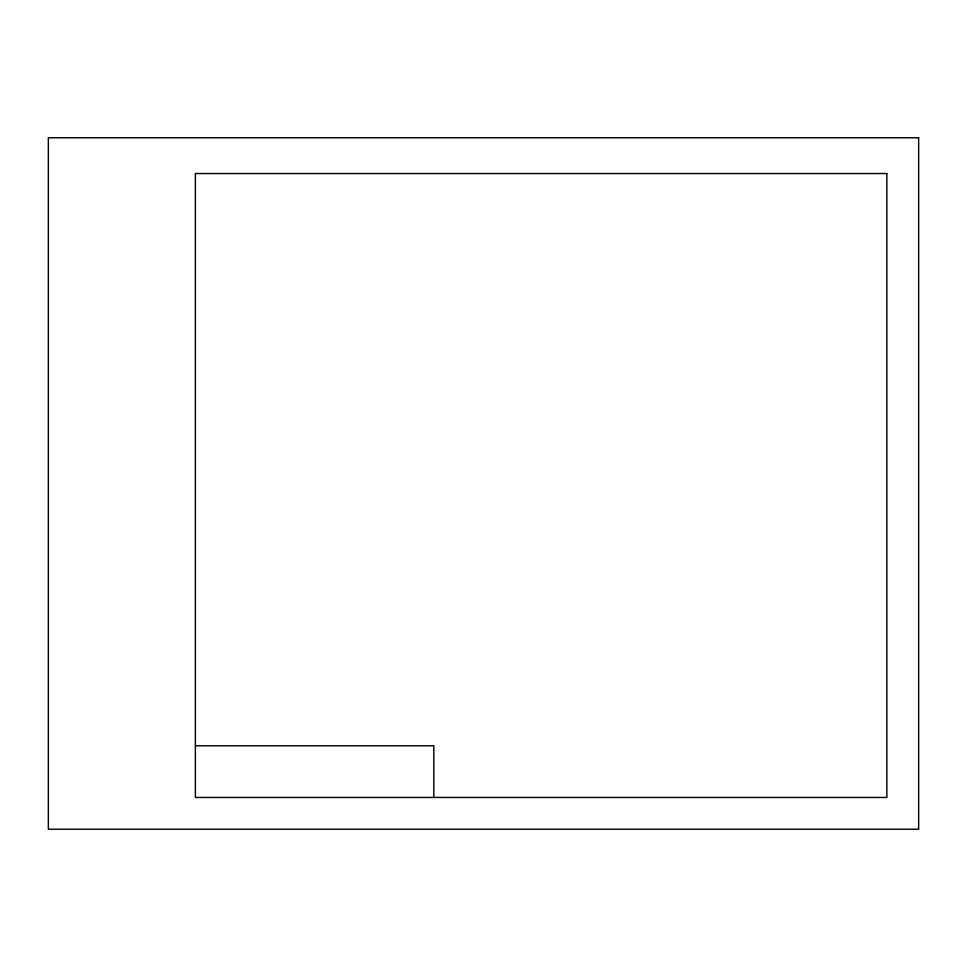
<?xml version="1.0" encoding="UTF-8"?>
<svg xmlns="http://www.w3.org/2000/svg" width="967" height="967" viewBox="0 0 967 967"><rect width="100%" height="100%" fill="white"/><g stroke="black" fill="none" stroke-linecap="round" stroke-linejoin="round"><path stroke-width="1.45" d="M195.382 745.787L433.82 745.787L433.82 797.449M918.65 137.761L48.35 137.761L48.35 829.239L918.65 829.239L918.65 137.761M886.86 173.528L195.382 173.528L195.382 797.449L886.86 797.449L886.86 173.528"/></g></svg>
